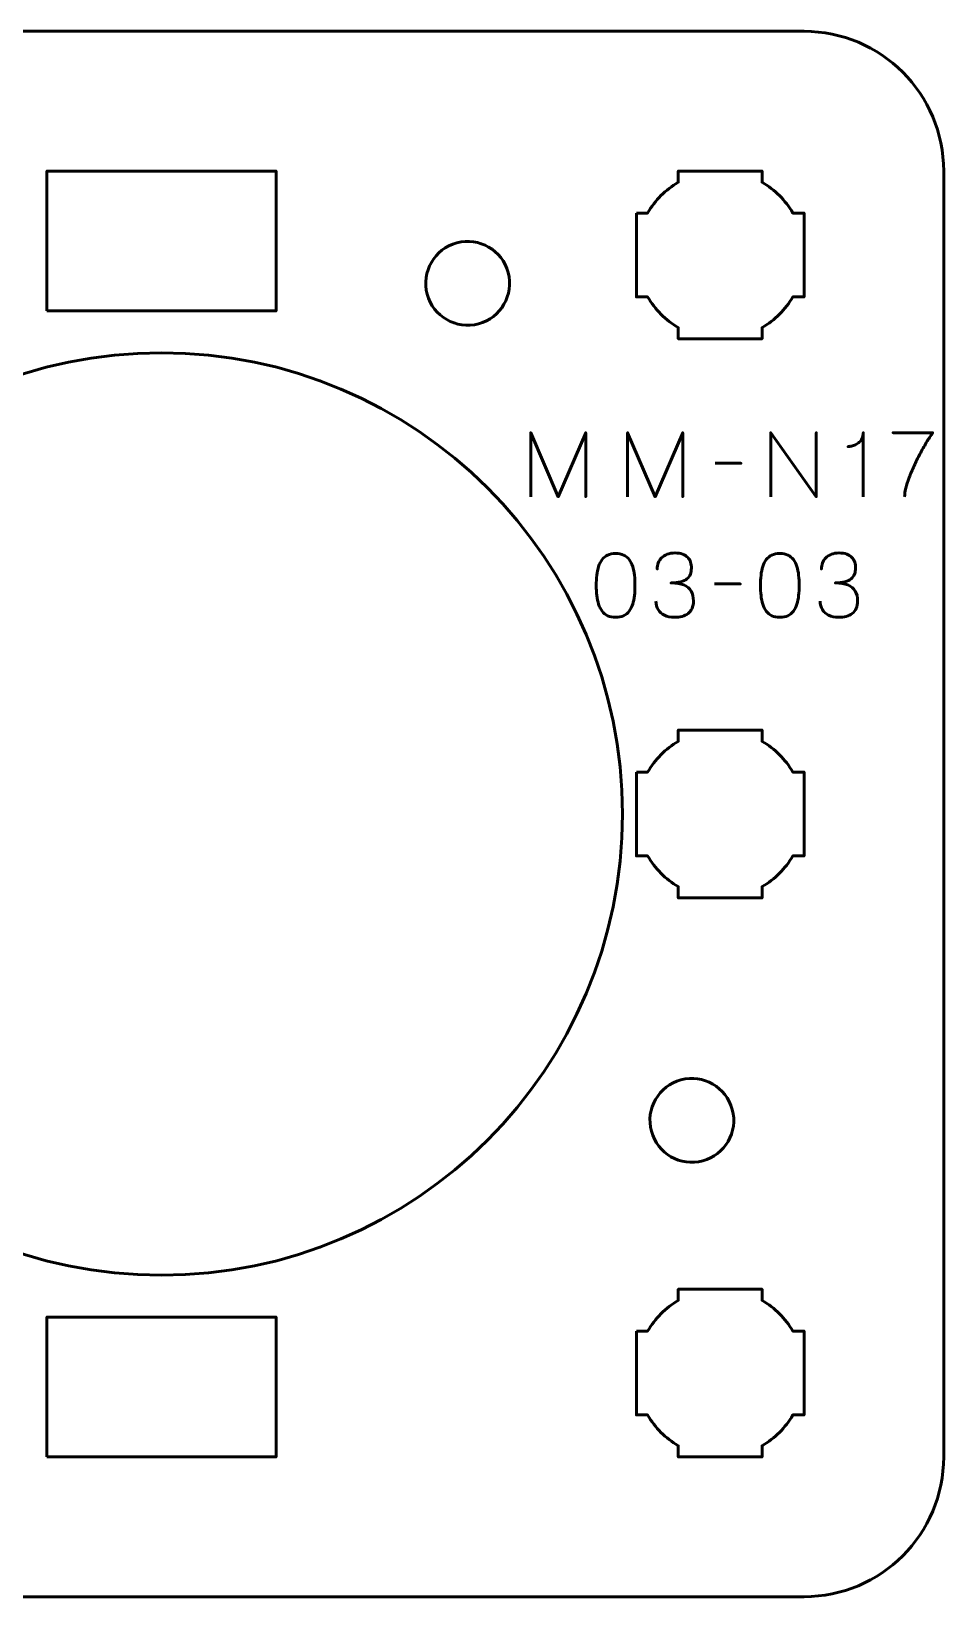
# Model space of a CAD drawing. Header units: centimetres. Extents: x -16.3 to -4.7, y -20.6 to -9.1.
# Drawn here: x -7.97 to -4.7, y -14.65 to -9.05 of the extents above; entities that cross this region are included whole.
import ezdxf

# ---------------------------------------------------------------- set-up
doc = ezdxf.new("R2010")
doc.units = ezdxf.units.CM
doc.header["$MEASUREMENT"] = 0
doc.layers.add('Layer 1', color=7, linetype='Continuous')

msp = doc.modelspace()

# ---------------------------------------------------------------- linework, layer by layer
at = {"layer": 'Layer 1', "lineweight": 53}
for points in [[(-7.91, -10.05), (-7.09, -10.05), (-7.09, -9.55), (-7.91, -9.55), (-7.91, -10.05)], [(-7.91, -14.15), (-7.09, -14.15), (-7.09, -13.65), (-7.91, -13.65), (-7.91, -14.15)]]:
    msp.add_lwpolyline(points, close=True, dxfattribs=at)
for points, knots in [([(-10.3, -14.15), (-10.3, -14.15), (-10.3, -9.55), (-10.3, -9.55), (-10.3, -9.55), (-10.3, -9.27391), (-10.07609, -9.05), (-9.8, -9.05), (-9.8, -9.05), (-9.8, -9.05), (-5.2, -9.05), (-5.2, -9.05), (-5.2, -9.05), (-4.92391, -9.05), (-4.7, -9.27391), (-4.7, -9.55), (-4.7, -9.55), (-4.7, -9.55), (-4.7, -14.15), (-4.7, -14.15), (-4.7, -14.15), (-4.7, -14.42609), (-4.92391, -14.65), (-5.2, -14.65), (-5.2, -14.65), (-5.2, -14.65), (-9.8, -14.65), (-9.8, -14.65), (-9.8, -14.65), (-10.07609, -14.65), (-10.3, -14.42609), (-10.3, -14.15)], [0, 0, 0, 0, 0.125, 0.125, 0.125, 0.125, 0.25, 0.25, 0.25, 0.25, 0.375, 0.375, 0.375, 0.375, 0.5, 0.5, 0.5, 0.5, 0.625, 0.625, 0.625, 0.625, 0.75, 0.75, 0.75, 0.75, 0.875, 0.875, 0.875, 0.875, 1, 1, 1, 1]), ([(-5.8, -9.7), (-5.8, -9.7), (-5.75985, -9.7), (-5.75985, -9.7), (-5.75985, -9.7), (-5.7335, -9.65447), (-5.69553, -9.6165), (-5.65, -9.59015), (-5.65, -9.59015), (-5.65, -9.59015), (-5.65, -9.55), (-5.65, -9.55), (-5.65, -9.55), (-5.65, -9.55), (-5.5, -9.55), (-5.5, -9.55), (-5.5, -9.55), (-5.5, -9.55), (-5.35, -9.55), (-5.35, -9.55), (-5.35, -9.55), (-5.35, -9.55), (-5.35, -9.59015), (-5.35, -9.59015), (-5.35, -9.59015), (-5.30447, -9.6165), (-5.2665, -9.65447), (-5.24015, -9.7), (-5.24015, -9.7), (-5.24015, -9.7), (-5.2, -9.7), (-5.2, -9.7), (-5.2, -9.7), (-5.2, -9.7), (-5.2, -9.85), (-5.2, -9.85), (-5.2, -9.85), (-5.2, -9.85), (-5.2, -10), (-5.2, -10), (-5.2, -10), (-5.2, -10), (-5.24015, -10), (-5.24015, -10), (-5.24015, -10), (-5.2665, -10.04553), (-5.30447, -10.0835), (-5.35, -10.10985), (-5.35, -10.10985), (-5.35, -10.10985), (-5.35, -10.15), (-5.35, -10.15), (-5.35, -10.15), (-5.35, -10.15), (-5.5, -10.15), (-5.5, -10.15), (-5.5, -10.15), (-5.5, -10.15), (-5.65, -10.15), (-5.65, -10.15), (-5.65, -10.15), (-5.65, -10.15), (-5.65, -10.10985), (-5.65, -10.10985), (-5.65, -10.10985), (-5.69553, -10.0835), (-5.7335, -10.04553), (-5.75985, -10), (-5.75985, -10), (-5.75985, -10), (-5.8, -10), (-5.8, -10), (-5.8, -10), (-5.8, -10), (-5.8, -9.85), (-5.8, -9.85), (-5.8, -9.85), (-5.8, -9.85), (-5.8, -9.7), (-5.8, -9.7)], [0, 0, 0, 0, 0.05, 0.05, 0.05, 0.05, 0.1, 0.1, 0.1, 0.1, 0.15, 0.15, 0.15, 0.15, 0.2, 0.2, 0.2, 0.2, 0.25, 0.25, 0.25, 0.25, 0.3, 0.3, 0.3, 0.3, 0.35, 0.35, 0.35, 0.35, 0.4, 0.4, 0.4, 0.4, 0.45, 0.45, 0.45, 0.45, 0.5, 0.5, 0.5, 0.5, 0.55, 0.55, 0.55, 0.55, 0.6, 0.6, 0.6, 0.6, 0.65, 0.65, 0.65, 0.65, 0.7, 0.7, 0.7, 0.7, 0.75, 0.75, 0.75, 0.75, 0.8, 0.8, 0.8, 0.8, 0.85, 0.85, 0.85, 0.85, 0.9, 0.9, 0.9, 0.9, 0.95, 0.95, 0.95, 0.95, 1, 1, 1, 1]), ([(-6.54878, -9.99048), (-6.57021, -9.91048), (-6.52272, -9.82823), (-6.44273, -9.80679), (-6.44273, -9.80679), (-6.36273, -9.78536), (-6.28048, -9.83285), (-6.25905, -9.91284), (-6.25905, -9.91284), (-6.23761, -9.99284), (-6.2851, -10.07509), (-6.36509, -10.09652), (-6.36509, -10.09652), (-6.44509, -10.11796), (-6.52734, -10.07047), (-6.54878, -9.99048)], [0, 0, 0, 0, 0.25, 0.25, 0.25, 0.25, 0.5, 0.5, 0.5, 0.5, 0.75, 0.75, 0.75, 0.75, 1, 1, 1, 1]), ([(-9.14993, -11.85001), (-9.14993, -10.9389), (-8.41104, -10.20001), (-7.49993, -10.20001), (-7.49993, -10.20001), (-6.58882, -10.20001), (-5.84993, -10.9389), (-5.84993, -11.85001), (-5.84993, -11.85001), (-5.84993, -12.76112), (-6.58882, -13.50001), (-7.49993, -13.50001), (-7.49993, -13.50001), (-8.41104, -13.50001), (-9.14993, -12.76112), (-9.14993, -11.85001)], [0, 0, 0, 0, 0.25, 0.25, 0.25, 0.25, 0.5, 0.5, 0.5, 0.5, 0.75, 0.75, 0.75, 0.75, 1, 1, 1, 1]), ([(-5.8, -11.7), (-5.8, -11.7), (-5.75985, -11.7), (-5.75985, -11.7), (-5.75985, -11.7), (-5.7335, -11.65447), (-5.69553, -11.6165), (-5.65, -11.59015), (-5.65, -11.59015), (-5.65, -11.59015), (-5.65, -11.55), (-5.65, -11.55), (-5.65, -11.55), (-5.65, -11.55), (-5.5, -11.55), (-5.5, -11.55), (-5.5, -11.55), (-5.5, -11.55), (-5.35, -11.55), (-5.35, -11.55), (-5.35, -11.55), (-5.35, -11.55), (-5.35, -11.59015), (-5.35, -11.59015), (-5.35, -11.59015), (-5.30447, -11.6165), (-5.2665, -11.65447), (-5.24015, -11.7), (-5.24015, -11.7), (-5.24015, -11.7), (-5.2, -11.7), (-5.2, -11.7), (-5.2, -11.7), (-5.2, -11.7), (-5.2, -11.85), (-5.2, -11.85), (-5.2, -11.85), (-5.2, -11.85), (-5.2, -12), (-5.2, -12), (-5.2, -12), (-5.2, -12), (-5.24015, -12), (-5.24015, -12), (-5.24015, -12), (-5.2665, -12.04553), (-5.30447, -12.0835), (-5.35, -12.10985), (-5.35, -12.10985), (-5.35, -12.10985), (-5.35, -12.15), (-5.35, -12.15), (-5.35, -12.15), (-5.35, -12.15), (-5.5, -12.15), (-5.5, -12.15), (-5.5, -12.15), (-5.5, -12.15), (-5.65, -12.15), (-5.65, -12.15), (-5.65, -12.15), (-5.65, -12.15), (-5.65, -12.10985), (-5.65, -12.10985), (-5.65, -12.10985), (-5.69553, -12.0835), (-5.7335, -12.04553), (-5.75985, -12), (-5.75985, -12), (-5.75985, -12), (-5.8, -12), (-5.8, -12), (-5.8, -12), (-5.8, -12), (-5.8, -11.85), (-5.8, -11.85), (-5.8, -11.85), (-5.8, -11.85), (-5.8, -11.7), (-5.8, -11.7)], [0, 0, 0, 0, 0.05, 0.05, 0.05, 0.05, 0.1, 0.1, 0.1, 0.1, 0.15, 0.15, 0.15, 0.15, 0.2, 0.2, 0.2, 0.2, 0.25, 0.25, 0.25, 0.25, 0.3, 0.3, 0.3, 0.3, 0.35, 0.35, 0.35, 0.35, 0.4, 0.4, 0.4, 0.4, 0.45, 0.45, 0.45, 0.45, 0.5, 0.5, 0.5, 0.5, 0.55, 0.55, 0.55, 0.55, 0.6, 0.6, 0.6, 0.6, 0.65, 0.65, 0.65, 0.65, 0.7, 0.7, 0.7, 0.7, 0.75, 0.75, 0.75, 0.75, 0.8, 0.8, 0.8, 0.8, 0.85, 0.85, 0.85, 0.85, 0.9, 0.9, 0.9, 0.9, 0.95, 0.95, 0.95, 0.95, 1, 1, 1, 1]), ([(-5.74644, -12.98484), (-5.76787, -12.90485), (-5.72038, -12.8226), (-5.64039, -12.80117), (-5.64039, -12.80117), (-5.5604, -12.77974), (-5.47815, -12.82722), (-5.45671, -12.90721), (-5.45671, -12.90721), (-5.43528, -12.98721), (-5.48277, -13.06946), (-5.56276, -13.09089), (-5.56276, -13.09089), (-5.64275, -13.11232), (-5.725, -13.06484), (-5.74644, -12.98484)], [0, 0, 0, 0, 0.25, 0.25, 0.25, 0.25, 0.5, 0.5, 0.5, 0.5, 0.75, 0.75, 0.75, 0.75, 1, 1, 1, 1]), ([(-5.8, -13.7), (-5.8, -13.7), (-5.75985, -13.7), (-5.75985, -13.7), (-5.75985, -13.7), (-5.7335, -13.65447), (-5.69553, -13.6165), (-5.65, -13.59015), (-5.65, -13.59015), (-5.65, -13.59015), (-5.65, -13.55), (-5.65, -13.55), (-5.65, -13.55), (-5.65, -13.55), (-5.5, -13.55), (-5.5, -13.55), (-5.5, -13.55), (-5.5, -13.55), (-5.35, -13.55), (-5.35, -13.55), (-5.35, -13.55), (-5.35, -13.55), (-5.35, -13.59015), (-5.35, -13.59015), (-5.35, -13.59015), (-5.30447, -13.6165), (-5.2665, -13.65447), (-5.24015, -13.7), (-5.24015, -13.7), (-5.24015, -13.7), (-5.2, -13.7), (-5.2, -13.7), (-5.2, -13.7), (-5.2, -13.7), (-5.2, -13.85), (-5.2, -13.85), (-5.2, -13.85), (-5.2, -13.85), (-5.2, -14), (-5.2, -14), (-5.2, -14), (-5.2, -14), (-5.24015, -14), (-5.24015, -14), (-5.24015, -14), (-5.2665, -14.04553), (-5.30447, -14.0835), (-5.35, -14.10985), (-5.35, -14.10985), (-5.35, -14.10985), (-5.35, -14.15), (-5.35, -14.15), (-5.35, -14.15), (-5.35, -14.15), (-5.5, -14.15), (-5.5, -14.15), (-5.5, -14.15), (-5.5, -14.15), (-5.65, -14.15), (-5.65, -14.15), (-5.65, -14.15), (-5.65, -14.15), (-5.65, -14.10985), (-5.65, -14.10985), (-5.65, -14.10985), (-5.69553, -14.0835), (-5.7335, -14.04553), (-5.75985, -14), (-5.75985, -14), (-5.75985, -14), (-5.8, -14), (-5.8, -14), (-5.8, -14), (-5.8, -14), (-5.8, -13.85), (-5.8, -13.85), (-5.8, -13.85), (-5.8, -13.85), (-5.8, -13.7), (-5.8, -13.7)], [0, 0, 0, 0, 0.05, 0.05, 0.05, 0.05, 0.1, 0.1, 0.1, 0.1, 0.15, 0.15, 0.15, 0.15, 0.2, 0.2, 0.2, 0.2, 0.25, 0.25, 0.25, 0.25, 0.3, 0.3, 0.3, 0.3, 0.35, 0.35, 0.35, 0.35, 0.4, 0.4, 0.4, 0.4, 0.45, 0.45, 0.45, 0.45, 0.5, 0.5, 0.5, 0.5, 0.55, 0.55, 0.55, 0.55, 0.6, 0.6, 0.6, 0.6, 0.65, 0.65, 0.65, 0.65, 0.7, 0.7, 0.7, 0.7, 0.75, 0.75, 0.75, 0.75, 0.8, 0.8, 0.8, 0.8, 0.85, 0.85, 0.85, 0.85, 0.9, 0.9, 0.9, 0.9, 0.95, 0.95, 0.95, 0.95, 1, 1, 1, 1])]:
    msp.add_open_spline(points, degree=3, knots=knots, dxfattribs=at)
at = {"layer": 'Layer 1', "color": 5, "lineweight": 53}
for points, knots in [([(-6.17834, -10.71496), (-6.17834, -10.71496), (-6.17834, -10.48604), (-6.17834, -10.48604), (-6.17834, -10.48604), (-6.17834, -10.48604), (-6.07991, -10.71496), (-6.07991, -10.71496), (-6.07991, -10.71496), (-6.07991, -10.71496), (-5.98117, -10.48604), (-5.98117, -10.48604), (-5.98117, -10.48604), (-5.98117, -10.48604), (-5.98117, -10.71496), (-5.98117, -10.71496), (-5.98117, -10.71496), (-5.98117, -10.71496), (-5.98117, -10.48604), (-5.98117, -10.48604), (-5.98117, -10.48604), (-5.98117, -10.48604), (-6.07991, -10.71496), (-6.07991, -10.71496), (-6.07991, -10.71496), (-6.07991, -10.71496), (-6.17834, -10.48604), (-6.17834, -10.48604), (-6.17834, -10.48604), (-6.17834, -10.48604), (-6.17834, -10.71496), (-6.17834, -10.71496)], [0, 0, 0, 0, 0.125, 0.125, 0.125, 0.125, 0.25, 0.25, 0.25, 0.25, 0.375, 0.375, 0.375, 0.375, 0.5, 0.5, 0.5, 0.5, 0.625, 0.625, 0.625, 0.625, 0.75, 0.75, 0.75, 0.75, 0.875, 0.875, 0.875, 0.875, 1, 1, 1, 1]), ([(-5.83131, -10.71496), (-5.83131, -10.71496), (-5.83131, -10.48604), (-5.83131, -10.48604), (-5.83131, -10.48604), (-5.83131, -10.48604), (-5.73288, -10.71496), (-5.73288, -10.71496), (-5.73288, -10.71496), (-5.73288, -10.71496), (-5.63414, -10.48604), (-5.63414, -10.48604), (-5.63414, -10.48604), (-5.63414, -10.48604), (-5.63414, -10.71496), (-5.63414, -10.71496), (-5.63414, -10.71496), (-5.63414, -10.71496), (-5.63414, -10.48604), (-5.63414, -10.48604), (-5.63414, -10.48604), (-5.63414, -10.48604), (-5.73288, -10.71496), (-5.73288, -10.71496), (-5.73288, -10.71496), (-5.73288, -10.71496), (-5.83131, -10.48604), (-5.83131, -10.48604), (-5.83131, -10.48604), (-5.83131, -10.48604), (-5.83131, -10.71496), (-5.83131, -10.71496)], [0, 0, 0, 0, 0.125, 0.125, 0.125, 0.125, 0.25, 0.25, 0.25, 0.25, 0.375, 0.375, 0.375, 0.375, 0.5, 0.5, 0.5, 0.5, 0.625, 0.625, 0.625, 0.625, 0.75, 0.75, 0.75, 0.75, 0.875, 0.875, 0.875, 0.875, 1, 1, 1, 1]), ([(-5.31918, -10.71496), (-5.31918, -10.71496), (-5.31918, -10.48604), (-5.31918, -10.48604), (-5.31918, -10.48604), (-5.31918, -10.48604), (-5.15598, -10.71496), (-5.15598, -10.71496), (-5.15598, -10.71496), (-5.15598, -10.71496), (-5.15598, -10.48604), (-5.15598, -10.48604), (-5.15598, -10.48604), (-5.15598, -10.48604), (-5.15598, -10.71496), (-5.15598, -10.71496), (-5.15598, -10.71496), (-5.15598, -10.71496), (-5.31918, -10.48604), (-5.31918, -10.48604), (-5.31918, -10.48604), (-5.31918, -10.48604), (-5.31918, -10.71496), (-5.31918, -10.71496)], [0, 0, 0, 0, 0.1666667, 0.1666667, 0.1666667, 0.1666667, 0.3333333, 0.3333333, 0.3333333, 0.3333333, 0.5, 0.5, 0.5, 0.5, 0.6666667, 0.6666667, 0.6666667, 0.6666667, 0.8333333, 0.8333333, 0.8333333, 0.8333333, 1, 1, 1, 1]), ([(-4.98802, -10.71496), (-4.98802, -10.71496), (-4.98802, -10.48604), (-4.98802, -10.48604), (-4.98802, -10.48604), (-4.98808, -10.49382), (-4.98945, -10.50049), (-4.9921, -10.50604), (-4.9921, -10.50604), (-4.99469, -10.51165), (-4.99813, -10.51626), (-5.00237, -10.51996), (-5.00237, -10.51996), (-5.0066, -10.52367), (-5.01115, -10.52663), (-5.01602, -10.52885), (-5.01602, -10.52885), (-5.02089, -10.53102), (-5.0256, -10.53266), (-5.03015, -10.53367), (-5.03015, -10.53367), (-5.03475, -10.53473), (-5.03867, -10.53536), (-5.042, -10.53557), (-5.042, -10.53557), (-5.03867, -10.53536), (-5.03475, -10.53473), (-5.03015, -10.53367), (-5.03015, -10.53367), (-5.0256, -10.53266), (-5.02089, -10.53102), (-5.01602, -10.52885), (-5.01602, -10.52885), (-5.01115, -10.52663), (-5.0066, -10.52367), (-5.00237, -10.51996), (-5.00237, -10.51996), (-4.99813, -10.51626), (-4.99469, -10.51165), (-4.9921, -10.50604), (-4.9921, -10.50604), (-4.98945, -10.50049), (-4.98808, -10.49382), (-4.98802, -10.48604), (-4.98802, -10.48604), (-4.98802, -10.48604), (-4.98802, -10.71496), (-4.98802, -10.71496)], [0, 0, 0, 0, 0.0833333, 0.0833333, 0.0833333, 0.0833333, 0.1666667, 0.1666667, 0.1666667, 0.1666667, 0.25, 0.25, 0.25, 0.25, 0.3333333, 0.3333333, 0.3333333, 0.3333333, 0.4166667, 0.4166667, 0.4166667, 0.4166667, 0.5, 0.5, 0.5, 0.5, 0.5833333, 0.5833333, 0.5833333, 0.5833333, 0.6666667, 0.6666667, 0.6666667, 0.6666667, 0.75, 0.75, 0.75, 0.75, 0.8333333, 0.8333333, 0.8333333, 0.8333333, 0.9166667, 0.9166667, 0.9166667, 0.9166667, 1, 1, 1, 1]), ([(-4.84006, -10.71496), (-4.83991, -10.70612), (-4.83837, -10.69591), (-4.83546, -10.68427), (-4.83546, -10.68427), (-4.83255, -10.67257), (-4.82858, -10.65998), (-4.82355, -10.64649), (-4.82355, -10.64649), (-4.81853, -10.63299), (-4.81271, -10.61913), (-4.80615, -10.60479), (-4.80615, -10.60479), (-4.79964, -10.59045), (-4.7926, -10.57627), (-4.78514, -10.56214), (-4.78514, -10.56214), (-4.77768, -10.54801), (-4.77006, -10.53446), (-4.76228, -10.5215), (-4.76228, -10.5215), (-4.7545, -10.50858), (-4.74688, -10.49678), (-4.73942, -10.48604), (-4.73942, -10.48604), (-4.73942, -10.48604), (-4.88134, -10.48604), (-4.88134, -10.48604), (-4.88134, -10.48604), (-4.88134, -10.48604), (-4.73942, -10.48604), (-4.73942, -10.48604), (-4.73942, -10.48604), (-4.74688, -10.49678), (-4.7545, -10.50858), (-4.76228, -10.5215), (-4.76228, -10.5215), (-4.77006, -10.53446), (-4.77768, -10.54801), (-4.78514, -10.56214), (-4.78514, -10.56214), (-4.7926, -10.57627), (-4.79964, -10.59045), (-4.80615, -10.60479), (-4.80615, -10.60479), (-4.81271, -10.61913), (-4.81853, -10.63299), (-4.82355, -10.64649), (-4.82355, -10.64649), (-4.82858, -10.65998), (-4.83255, -10.67257), (-4.83546, -10.68427), (-4.83546, -10.68427), (-4.83837, -10.69591), (-4.83991, -10.70612), (-4.84006, -10.71496)], [0, 0, 0, 0, 0.0714286, 0.0714286, 0.0714286, 0.0714286, 0.1428571, 0.1428571, 0.1428571, 0.1428571, 0.2142857, 0.2142857, 0.2142857, 0.2142857, 0.2857143, 0.2857143, 0.2857143, 0.2857143, 0.3571429, 0.3571429, 0.3571429, 0.3571429, 0.4285714, 0.4285714, 0.4285714, 0.4285714, 0.5, 0.5, 0.5, 0.5, 0.5714286, 0.5714286, 0.5714286, 0.5714286, 0.6428571, 0.6428571, 0.6428571, 0.6428571, 0.7142857, 0.7142857, 0.7142857, 0.7142857, 0.7857143, 0.7857143, 0.7857143, 0.7857143, 0.8571429, 0.8571429, 0.8571429, 0.8571429, 0.9285714, 0.9285714, 0.9285714, 0.9285714, 1, 1, 1, 1]), ([(-5.51857, -10.59526), (-5.51857, -10.59526), (-5.42618, -10.59526), (-5.42618, -10.59526), (-5.42618, -10.59526), (-5.42618, -10.59526), (-5.51857, -10.59526), (-5.51857, -10.59526)], [0, 0, 0, 0, 0.5, 0.5, 0.5, 0.5, 1, 1, 1, 1]), ([(-5.87433, -11.14644), (-5.86322, -11.14639), (-5.85364, -11.14443), (-5.84565, -11.14062), (-5.84565, -11.14062), (-5.83772, -11.13681), (-5.8311, -11.13136), (-5.82581, -11.12443), (-5.82581, -11.12443), (-5.82057, -11.11744), (-5.81644, -11.10919), (-5.81337, -11.09966), (-5.81337, -11.09966), (-5.81036, -11.09014), (-5.80819, -11.07971), (-5.80697, -11.06828), (-5.80697, -11.06828), (-5.8057, -11.05685), (-5.80507, -11.04484), (-5.80512, -11.03214), (-5.80512, -11.03214), (-5.80507, -11.01949), (-5.8057, -11.00748), (-5.80697, -10.9961), (-5.80697, -10.9961), (-5.80819, -10.98473), (-5.81036, -10.97425), (-5.81337, -10.96472), (-5.81337, -10.96472), (-5.81644, -10.95525), (-5.82057, -10.947), (-5.82581, -10.93996), (-5.82581, -10.93996), (-5.8311, -10.93297), (-5.83772, -10.92752), (-5.84565, -10.92371), (-5.84565, -10.92371), (-5.85364, -10.91985), (-5.86322, -10.91789), (-5.87433, -10.91784), (-5.87433, -10.91784), (-5.88545, -10.91789), (-5.89503, -10.91985), (-5.90302, -10.92371), (-5.90302, -10.92371), (-5.91095, -10.92752), (-5.91757, -10.93297), (-5.92286, -10.93996), (-5.92286, -10.93996), (-5.9281, -10.947), (-5.93223, -10.95525), (-5.93529, -10.96472), (-5.93529, -10.96472), (-5.93831, -10.97425), (-5.94048, -10.98473), (-5.9417, -10.9961), (-5.9417, -10.9961), (-5.94297, -11.00748), (-5.9436, -11.01949), (-5.94355, -11.03214), (-5.94355, -11.03214), (-5.9436, -11.04484), (-5.94297, -11.05685), (-5.9417, -11.06828), (-5.9417, -11.06828), (-5.94048, -11.07971), (-5.93831, -11.09014), (-5.93529, -11.09966), (-5.93529, -11.09966), (-5.93223, -11.10919), (-5.9281, -11.11744), (-5.92286, -11.12443), (-5.92286, -11.12443), (-5.91757, -11.13136), (-5.91095, -11.13681), (-5.90302, -11.14062), (-5.90302, -11.14062), (-5.89503, -11.14443), (-5.88545, -11.14639), (-5.87433, -11.14644)], [0, 0, 0, 0, 0.05, 0.05, 0.05, 0.05, 0.1, 0.1, 0.1, 0.1, 0.15, 0.15, 0.15, 0.15, 0.2, 0.2, 0.2, 0.2, 0.25, 0.25, 0.25, 0.25, 0.3, 0.3, 0.3, 0.3, 0.35, 0.35, 0.35, 0.35, 0.4, 0.4, 0.4, 0.4, 0.45, 0.45, 0.45, 0.45, 0.5, 0.5, 0.5, 0.5, 0.55, 0.55, 0.55, 0.55, 0.6, 0.6, 0.6, 0.6, 0.65, 0.65, 0.65, 0.65, 0.7, 0.7, 0.7, 0.7, 0.75, 0.75, 0.75, 0.75, 0.8, 0.8, 0.8, 0.8, 0.85, 0.85, 0.85, 0.85, 0.9, 0.9, 0.9, 0.9, 0.95, 0.95, 0.95, 0.95, 1, 1, 1, 1]), ([(-5.87433, -11.14644), (-5.86322, -11.14639), (-5.85364, -11.14443), (-5.84565, -11.14062), (-5.84565, -11.14062), (-5.83772, -11.13681), (-5.8311, -11.13136), (-5.82581, -11.12443), (-5.82581, -11.12443), (-5.82057, -11.11744), (-5.81644, -11.10919), (-5.81337, -11.09966), (-5.81337, -11.09966), (-5.81036, -11.09014), (-5.80819, -11.07971), (-5.80697, -11.06828), (-5.80697, -11.06828), (-5.8057, -11.05685), (-5.80507, -11.04484), (-5.80512, -11.03214), (-5.80512, -11.03214), (-5.80507, -11.01949), (-5.8057, -11.00748), (-5.80697, -10.9961), (-5.80697, -10.9961), (-5.80819, -10.98473), (-5.81036, -10.97425), (-5.81337, -10.96472), (-5.81337, -10.96472), (-5.81644, -10.95525), (-5.82057, -10.947), (-5.82581, -10.93996), (-5.82581, -10.93996), (-5.8311, -10.93297), (-5.83772, -10.92752), (-5.84565, -10.92371), (-5.84565, -10.92371), (-5.85364, -10.91985), (-5.86322, -10.91789), (-5.87433, -10.91784), (-5.87433, -10.91784), (-5.88545, -10.91789), (-5.89503, -10.91985), (-5.90302, -10.92371), (-5.90302, -10.92371), (-5.91095, -10.92752), (-5.91757, -10.93297), (-5.92286, -10.93996), (-5.92286, -10.93996), (-5.9281, -10.947), (-5.93223, -10.95525), (-5.93529, -10.96472), (-5.93529, -10.96472), (-5.93831, -10.97425), (-5.94048, -10.98473), (-5.9417, -10.9961), (-5.9417, -10.9961), (-5.94297, -11.00748), (-5.9436, -11.01949), (-5.94355, -11.03214), (-5.94355, -11.03214), (-5.9436, -11.04484), (-5.94297, -11.05685), (-5.9417, -11.06828), (-5.9417, -11.06828), (-5.94048, -11.07971), (-5.93831, -11.09014), (-5.93529, -11.09966), (-5.93529, -11.09966), (-5.93223, -11.10919), (-5.9281, -11.11744), (-5.92286, -11.12443), (-5.92286, -11.12443), (-5.91757, -11.13136), (-5.91095, -11.13681), (-5.90302, -11.14062), (-5.90302, -11.14062), (-5.89503, -11.14443), (-5.88545, -11.14639), (-5.87433, -11.14644)], [0, 0, 0, 0, 0.05, 0.05, 0.05, 0.05, 0.1, 0.1, 0.1, 0.1, 0.15, 0.15, 0.15, 0.15, 0.2, 0.2, 0.2, 0.2, 0.25, 0.25, 0.25, 0.25, 0.3, 0.3, 0.3, 0.3, 0.35, 0.35, 0.35, 0.35, 0.4, 0.4, 0.4, 0.4, 0.45, 0.45, 0.45, 0.45, 0.5, 0.5, 0.5, 0.5, 0.55, 0.55, 0.55, 0.55, 0.6, 0.6, 0.6, 0.6, 0.65, 0.65, 0.65, 0.65, 0.7, 0.7, 0.7, 0.7, 0.75, 0.75, 0.75, 0.75, 0.8, 0.8, 0.8, 0.8, 0.85, 0.85, 0.85, 0.85, 0.9, 0.9, 0.9, 0.9, 0.95, 0.95, 0.95, 0.95, 1, 1, 1, 1]), ([(-5.72987, -11.08897), (-5.72982, -11.1004), (-5.72717, -11.11035), (-5.72193, -11.11898), (-5.72193, -11.11898), (-5.71669, -11.12755), (-5.70923, -11.13427), (-5.6995, -11.13908), (-5.6995, -11.13908), (-5.68976, -11.1439), (-5.67806, -11.14633), (-5.66446, -11.14644), (-5.66446, -11.14644), (-5.65425, -11.14644), (-5.64499, -11.14538), (-5.63658, -11.14316), (-5.63658, -11.14316), (-5.62822, -11.14094), (-5.62102, -11.1375), (-5.61493, -11.13279), (-5.61493, -11.13279), (-5.60885, -11.12808), (-5.60419, -11.12199), (-5.60086, -11.11458), (-5.60086, -11.11458), (-5.59758, -11.10712), (-5.59594, -11.09818), (-5.59588, -11.0877), (-5.59588, -11.0877), (-5.59583, -11.07373), (-5.59869, -11.06193), (-5.60435, -11.05235), (-5.60435, -11.05235), (-5.61001, -11.04278), (-5.6188, -11.03558), (-5.6306, -11.03066), (-5.6306, -11.03066), (-5.6424, -11.02574), (-5.65753, -11.02325), (-5.67589, -11.02325), (-5.67589, -11.02325), (-5.66219, -11.0233), (-5.65071, -11.02203), (-5.64134, -11.01944), (-5.64134, -11.01944), (-5.63203, -11.01685), (-5.62457, -11.0132), (-5.61896, -11.00843), (-5.61896, -11.00843), (-5.61335, -11.00372), (-5.60927, -10.99811), (-5.60684, -10.99166), (-5.60684, -10.99166), (-5.60435, -10.98526), (-5.60313, -10.97822), (-5.60319, -10.97054), (-5.60319, -10.97054), (-5.60313, -10.96287), (-5.60419, -10.95578), (-5.60631, -10.94922), (-5.60631, -10.94922), (-5.60837, -10.94266), (-5.61176, -10.93689), (-5.61636, -10.93197), (-5.61636, -10.93197), (-5.62097, -10.92705), (-5.62705, -10.92318), (-5.63451, -10.92043), (-5.63451, -10.92043), (-5.64203, -10.91768), (-5.65118, -10.91631), (-5.66192, -10.91625), (-5.66192, -10.91625), (-5.67261, -10.91631), (-5.68198, -10.91789), (-5.68992, -10.92096), (-5.68992, -10.92096), (-5.69791, -10.92403), (-5.70447, -10.92821), (-5.70976, -10.93356), (-5.70976, -10.93356), (-5.715, -10.9389), (-5.71892, -10.94499), (-5.72151, -10.95187), (-5.72151, -10.95187), (-5.72415, -10.95874), (-5.72542, -10.96605), (-5.72542, -10.97372), (-5.72542, -10.97372), (-5.72542, -10.96605), (-5.72415, -10.95874), (-5.72151, -10.95187), (-5.72151, -10.95187), (-5.71892, -10.94499), (-5.715, -10.9389), (-5.70976, -10.93356), (-5.70976, -10.93356), (-5.70447, -10.92821), (-5.69791, -10.92403), (-5.68992, -10.92096), (-5.68992, -10.92096), (-5.68198, -10.91789), (-5.67261, -10.91631), (-5.66192, -10.91625), (-5.66192, -10.91625), (-5.65118, -10.91631), (-5.64203, -10.91768), (-5.63451, -10.92043), (-5.63451, -10.92043), (-5.62705, -10.92318), (-5.62097, -10.92705), (-5.61636, -10.93197), (-5.61636, -10.93197), (-5.61176, -10.93689), (-5.60837, -10.94266), (-5.60631, -10.94922), (-5.60631, -10.94922), (-5.60419, -10.95578), (-5.60313, -10.96287), (-5.60319, -10.97054), (-5.60319, -10.97054), (-5.60313, -10.97822), (-5.60435, -10.98526), (-5.60684, -10.99166), (-5.60684, -10.99166), (-5.60927, -10.99811), (-5.61335, -11.00372), (-5.61896, -11.00843), (-5.61896, -11.00843), (-5.62457, -11.0132), (-5.63203, -11.01685), (-5.64134, -11.01944), (-5.64134, -11.01944), (-5.65071, -11.02203), (-5.66219, -11.0233), (-5.67589, -11.02325), (-5.67589, -11.02325), (-5.65753, -11.02325), (-5.6424, -11.02574), (-5.6306, -11.03066), (-5.6306, -11.03066), (-5.6188, -11.03558), (-5.61001, -11.04278), (-5.60435, -11.05235), (-5.60435, -11.05235), (-5.59869, -11.06193), (-5.59583, -11.07373), (-5.59588, -11.0877), (-5.59588, -11.0877), (-5.59594, -11.09818), (-5.59758, -11.10712), (-5.60086, -11.11458), (-5.60086, -11.11458), (-5.60419, -11.12199), (-5.60885, -11.12808), (-5.61493, -11.13279), (-5.61493, -11.13279), (-5.62102, -11.1375), (-5.62822, -11.14094), (-5.63658, -11.14316), (-5.63658, -11.14316), (-5.64499, -11.14538), (-5.65425, -11.14644), (-5.66446, -11.14644), (-5.66446, -11.14644), (-5.67806, -11.14633), (-5.68976, -11.1439), (-5.6995, -11.13908), (-5.6995, -11.13908), (-5.70923, -11.13427), (-5.71669, -11.12755), (-5.72193, -11.11898), (-5.72193, -11.11898), (-5.72717, -11.11035), (-5.72982, -11.1004), (-5.72987, -11.08897)], [0, 0, 0, 0, 0.0227273, 0.0227273, 0.0227273, 0.0227273, 0.0454545, 0.0454545, 0.0454545, 0.0454545, 0.0681818, 0.0681818, 0.0681818, 0.0681818, 0.0909091, 0.0909091, 0.0909091, 0.0909091, 0.1136364, 0.1136364, 0.1136364, 0.1136364, 0.1363636, 0.1363636, 0.1363636, 0.1363636, 0.1590909, 0.1590909, 0.1590909, 0.1590909, 0.1818182, 0.1818182, 0.1818182, 0.1818182, 0.2045455, 0.2045455, 0.2045455, 0.2045455, 0.2272727, 0.2272727, 0.2272727, 0.2272727, 0.25, 0.25, 0.25, 0.25, 0.2727273, 0.2727273, 0.2727273, 0.2727273, 0.2954545, 0.2954545, 0.2954545, 0.2954545, 0.3181818, 0.3181818, 0.3181818, 0.3181818, 0.3409091, 0.3409091, 0.3409091, 0.3409091, 0.3636364, 0.3636364, 0.3636364, 0.3636364, 0.3863636, 0.3863636, 0.3863636, 0.3863636, 0.4090909, 0.4090909, 0.4090909, 0.4090909, 0.4318182, 0.4318182, 0.4318182, 0.4318182, 0.4545455, 0.4545455, 0.4545455, 0.4545455, 0.4772727, 0.4772727, 0.4772727, 0.4772727, 0.5, 0.5, 0.5, 0.5, 0.5227273, 0.5227273, 0.5227273, 0.5227273, 0.5454545, 0.5454545, 0.5454545, 0.5454545, 0.5681818, 0.5681818, 0.5681818, 0.5681818, 0.5909091, 0.5909091, 0.5909091, 0.5909091, 0.6136364, 0.6136364, 0.6136364, 0.6136364, 0.6363636, 0.6363636, 0.6363636, 0.6363636, 0.6590909, 0.6590909, 0.6590909, 0.6590909, 0.6818182, 0.6818182, 0.6818182, 0.6818182, 0.7045455, 0.7045455, 0.7045455, 0.7045455, 0.7272727, 0.7272727, 0.7272727, 0.7272727, 0.75, 0.75, 0.75, 0.75, 0.7727273, 0.7727273, 0.7727273, 0.7727273, 0.7954545, 0.7954545, 0.7954545, 0.7954545, 0.8181818, 0.8181818, 0.8181818, 0.8181818, 0.8409091, 0.8409091, 0.8409091, 0.8409091, 0.8636364, 0.8636364, 0.8636364, 0.8636364, 0.8863636, 0.8863636, 0.8863636, 0.8863636, 0.9090909, 0.9090909, 0.9090909, 0.9090909, 0.9318182, 0.9318182, 0.9318182, 0.9318182, 0.9545455, 0.9545455, 0.9545455, 0.9545455, 0.9772727, 0.9772727, 0.9772727, 0.9772727, 1, 1, 1, 1]), ([(-5.28663, -11.14644), (-5.27552, -11.14639), (-5.26594, -11.14443), (-5.25795, -11.14062), (-5.25795, -11.14062), (-5.25002, -11.13681), (-5.2434, -11.13136), (-5.23811, -11.12443), (-5.23811, -11.12443), (-5.23287, -11.11744), (-5.22874, -11.10919), (-5.22567, -11.09966), (-5.22567, -11.09966), (-5.22266, -11.09014), (-5.22049, -11.07971), (-5.21927, -11.06828), (-5.21927, -11.06828), (-5.218, -11.05685), (-5.21737, -11.04484), (-5.21742, -11.03214), (-5.21742, -11.03214), (-5.21737, -11.01949), (-5.218, -11.00748), (-5.21927, -10.9961), (-5.21927, -10.9961), (-5.22049, -10.98473), (-5.22266, -10.97425), (-5.22567, -10.96472), (-5.22567, -10.96472), (-5.22874, -10.95525), (-5.23287, -10.947), (-5.23811, -10.93996), (-5.23811, -10.93996), (-5.2434, -10.93297), (-5.25002, -10.92752), (-5.25795, -10.92371), (-5.25795, -10.92371), (-5.26594, -10.91985), (-5.27552, -10.91789), (-5.28663, -10.91784), (-5.28663, -10.91784), (-5.29775, -10.91789), (-5.30733, -10.91985), (-5.31532, -10.92371), (-5.31532, -10.92371), (-5.32325, -10.92752), (-5.32987, -10.93297), (-5.33516, -10.93996), (-5.33516, -10.93996), (-5.3404, -10.947), (-5.34453, -10.95525), (-5.34759, -10.96472), (-5.34759, -10.96472), (-5.35061, -10.97425), (-5.35278, -10.98473), (-5.354, -10.9961), (-5.354, -10.9961), (-5.35527, -11.00748), (-5.3559, -11.01949), (-5.35585, -11.03214), (-5.35585, -11.03214), (-5.3559, -11.04484), (-5.35527, -11.05685), (-5.354, -11.06828), (-5.354, -11.06828), (-5.35278, -11.07971), (-5.35061, -11.09014), (-5.34759, -11.09966), (-5.34759, -11.09966), (-5.34453, -11.10919), (-5.3404, -11.11744), (-5.33516, -11.12443), (-5.33516, -11.12443), (-5.32987, -11.13136), (-5.32325, -11.13681), (-5.31532, -11.14062), (-5.31532, -11.14062), (-5.30733, -11.14443), (-5.29775, -11.14639), (-5.28663, -11.14644)], [0, 0, 0, 0, 0.05, 0.05, 0.05, 0.05, 0.1, 0.1, 0.1, 0.1, 0.15, 0.15, 0.15, 0.15, 0.2, 0.2, 0.2, 0.2, 0.25, 0.25, 0.25, 0.25, 0.3, 0.3, 0.3, 0.3, 0.35, 0.35, 0.35, 0.35, 0.4, 0.4, 0.4, 0.4, 0.45, 0.45, 0.45, 0.45, 0.5, 0.5, 0.5, 0.5, 0.55, 0.55, 0.55, 0.55, 0.6, 0.6, 0.6, 0.6, 0.65, 0.65, 0.65, 0.65, 0.7, 0.7, 0.7, 0.7, 0.75, 0.75, 0.75, 0.75, 0.8, 0.8, 0.8, 0.8, 0.85, 0.85, 0.85, 0.85, 0.9, 0.9, 0.9, 0.9, 0.95, 0.95, 0.95, 0.95, 1, 1, 1, 1]), ([(-5.28663, -11.14644), (-5.27552, -11.14639), (-5.26594, -11.14443), (-5.25795, -11.14062), (-5.25795, -11.14062), (-5.25002, -11.13681), (-5.2434, -11.13136), (-5.23811, -11.12443), (-5.23811, -11.12443), (-5.23287, -11.11744), (-5.22874, -11.10919), (-5.22567, -11.09966), (-5.22567, -11.09966), (-5.22266, -11.09014), (-5.22049, -11.07971), (-5.21927, -11.06828), (-5.21927, -11.06828), (-5.218, -11.05685), (-5.21737, -11.04484), (-5.21742, -11.03214), (-5.21742, -11.03214), (-5.21737, -11.01949), (-5.218, -11.00748), (-5.21927, -10.9961), (-5.21927, -10.9961), (-5.22049, -10.98473), (-5.22266, -10.97425), (-5.22567, -10.96472), (-5.22567, -10.96472), (-5.22874, -10.95525), (-5.23287, -10.947), (-5.23811, -10.93996), (-5.23811, -10.93996), (-5.2434, -10.93297), (-5.25002, -10.92752), (-5.25795, -10.92371), (-5.25795, -10.92371), (-5.26594, -10.91985), (-5.27552, -10.91789), (-5.28663, -10.91784), (-5.28663, -10.91784), (-5.29775, -10.91789), (-5.30733, -10.91985), (-5.31532, -10.92371), (-5.31532, -10.92371), (-5.32325, -10.92752), (-5.32987, -10.93297), (-5.33516, -10.93996), (-5.33516, -10.93996), (-5.3404, -10.947), (-5.34453, -10.95525), (-5.34759, -10.96472), (-5.34759, -10.96472), (-5.35061, -10.97425), (-5.35278, -10.98473), (-5.354, -10.9961), (-5.354, -10.9961), (-5.35527, -11.00748), (-5.3559, -11.01949), (-5.35585, -11.03214), (-5.35585, -11.03214), (-5.3559, -11.04484), (-5.35527, -11.05685), (-5.354, -11.06828), (-5.354, -11.06828), (-5.35278, -11.07971), (-5.35061, -11.09014), (-5.34759, -11.09966), (-5.34759, -11.09966), (-5.34453, -11.10919), (-5.3404, -11.11744), (-5.33516, -11.12443), (-5.33516, -11.12443), (-5.32987, -11.13136), (-5.32325, -11.13681), (-5.31532, -11.14062), (-5.31532, -11.14062), (-5.30733, -11.14443), (-5.29775, -11.14639), (-5.28663, -11.14644)], [0, 0, 0, 0, 0.05, 0.05, 0.05, 0.05, 0.1, 0.1, 0.1, 0.1, 0.15, 0.15, 0.15, 0.15, 0.2, 0.2, 0.2, 0.2, 0.25, 0.25, 0.25, 0.25, 0.3, 0.3, 0.3, 0.3, 0.35, 0.35, 0.35, 0.35, 0.4, 0.4, 0.4, 0.4, 0.45, 0.45, 0.45, 0.45, 0.5, 0.5, 0.5, 0.5, 0.55, 0.55, 0.55, 0.55, 0.6, 0.6, 0.6, 0.6, 0.65, 0.65, 0.65, 0.65, 0.7, 0.7, 0.7, 0.7, 0.75, 0.75, 0.75, 0.75, 0.8, 0.8, 0.8, 0.8, 0.85, 0.85, 0.85, 0.85, 0.9, 0.9, 0.9, 0.9, 0.95, 0.95, 0.95, 0.95, 1, 1, 1, 1]), ([(-5.14217, -11.08897), (-5.14212, -11.1004), (-5.13947, -11.11035), (-5.13423, -11.11898), (-5.13423, -11.11898), (-5.12899, -11.12755), (-5.12153, -11.13427), (-5.1118, -11.13908), (-5.1118, -11.13908), (-5.10206, -11.1439), (-5.09036, -11.14633), (-5.07676, -11.14644), (-5.07676, -11.14644), (-5.06655, -11.14644), (-5.05729, -11.14538), (-5.04888, -11.14316), (-5.04888, -11.14316), (-5.04052, -11.14094), (-5.03332, -11.1375), (-5.02723, -11.13279), (-5.02723, -11.13279), (-5.02115, -11.12808), (-5.01649, -11.12199), (-5.01316, -11.11458), (-5.01316, -11.11458), (-5.00988, -11.10712), (-5.00824, -11.09818), (-5.00818, -11.0877), (-5.00818, -11.0877), (-5.00813, -11.07373), (-5.01099, -11.06193), (-5.01665, -11.05235), (-5.01665, -11.05235), (-5.02231, -11.04278), (-5.0311, -11.03558), (-5.0429, -11.03066), (-5.0429, -11.03066), (-5.0547, -11.02574), (-5.06983, -11.02325), (-5.08819, -11.02325), (-5.08819, -11.02325), (-5.07449, -11.0233), (-5.06301, -11.02203), (-5.05364, -11.01944), (-5.05364, -11.01944), (-5.04433, -11.01685), (-5.03687, -11.0132), (-5.03126, -11.00843), (-5.03126, -11.00843), (-5.02565, -11.00372), (-5.02157, -10.99811), (-5.01914, -10.99166), (-5.01914, -10.99166), (-5.01665, -10.98526), (-5.01543, -10.97822), (-5.01549, -10.97054), (-5.01549, -10.97054), (-5.01543, -10.96287), (-5.01649, -10.95578), (-5.01861, -10.94922), (-5.01861, -10.94922), (-5.02067, -10.94266), (-5.02406, -10.93689), (-5.02866, -10.93197), (-5.02866, -10.93197), (-5.03327, -10.92705), (-5.03935, -10.92318), (-5.04681, -10.92043), (-5.04681, -10.92043), (-5.05433, -10.91768), (-5.06348, -10.91631), (-5.07422, -10.91625), (-5.07422, -10.91625), (-5.08491, -10.91631), (-5.09428, -10.91789), (-5.10222, -10.92096), (-5.10222, -10.92096), (-5.11021, -10.92403), (-5.11677, -10.92821), (-5.12206, -10.93356), (-5.12206, -10.93356), (-5.1273, -10.9389), (-5.13122, -10.94499), (-5.13381, -10.95187), (-5.13381, -10.95187), (-5.13645, -10.95874), (-5.13772, -10.96605), (-5.13772, -10.97372), (-5.13772, -10.97372), (-5.13772, -10.96605), (-5.13645, -10.95874), (-5.13381, -10.95187), (-5.13381, -10.95187), (-5.13122, -10.94499), (-5.1273, -10.9389), (-5.12206, -10.93356), (-5.12206, -10.93356), (-5.11677, -10.92821), (-5.11021, -10.92403), (-5.10222, -10.92096), (-5.10222, -10.92096), (-5.09428, -10.91789), (-5.08491, -10.91631), (-5.07422, -10.91625), (-5.07422, -10.91625), (-5.06348, -10.91631), (-5.05433, -10.91768), (-5.04681, -10.92043), (-5.04681, -10.92043), (-5.03935, -10.92318), (-5.03327, -10.92705), (-5.02866, -10.93197), (-5.02866, -10.93197), (-5.02406, -10.93689), (-5.02067, -10.94266), (-5.01861, -10.94922), (-5.01861, -10.94922), (-5.01649, -10.95578), (-5.01543, -10.96287), (-5.01549, -10.97054), (-5.01549, -10.97054), (-5.01543, -10.97822), (-5.01665, -10.98526), (-5.01914, -10.99166), (-5.01914, -10.99166), (-5.02157, -10.99811), (-5.02565, -11.00372), (-5.03126, -11.00843), (-5.03126, -11.00843), (-5.03687, -11.0132), (-5.04433, -11.01685), (-5.05364, -11.01944), (-5.05364, -11.01944), (-5.06301, -11.02203), (-5.07449, -11.0233), (-5.08819, -11.02325), (-5.08819, -11.02325), (-5.06983, -11.02325), (-5.0547, -11.02574), (-5.0429, -11.03066), (-5.0429, -11.03066), (-5.0311, -11.03558), (-5.02231, -11.04278), (-5.01665, -11.05235), (-5.01665, -11.05235), (-5.01099, -11.06193), (-5.00813, -11.07373), (-5.00818, -11.0877), (-5.00818, -11.0877), (-5.00824, -11.09818), (-5.00988, -11.10712), (-5.01316, -11.11458), (-5.01316, -11.11458), (-5.01649, -11.12199), (-5.02115, -11.12808), (-5.02723, -11.13279), (-5.02723, -11.13279), (-5.03332, -11.1375), (-5.04052, -11.14094), (-5.04888, -11.14316), (-5.04888, -11.14316), (-5.05729, -11.14538), (-5.06655, -11.14644), (-5.07676, -11.14644), (-5.07676, -11.14644), (-5.09036, -11.14633), (-5.10206, -11.1439), (-5.1118, -11.13908), (-5.1118, -11.13908), (-5.12153, -11.13427), (-5.12899, -11.12755), (-5.13423, -11.11898), (-5.13423, -11.11898), (-5.13947, -11.11035), (-5.14212, -11.1004), (-5.14217, -11.08897)], [0, 0, 0, 0, 0.0227273, 0.0227273, 0.0227273, 0.0227273, 0.0454545, 0.0454545, 0.0454545, 0.0454545, 0.0681818, 0.0681818, 0.0681818, 0.0681818, 0.0909091, 0.0909091, 0.0909091, 0.0909091, 0.1136364, 0.1136364, 0.1136364, 0.1136364, 0.1363636, 0.1363636, 0.1363636, 0.1363636, 0.1590909, 0.1590909, 0.1590909, 0.1590909, 0.1818182, 0.1818182, 0.1818182, 0.1818182, 0.2045455, 0.2045455, 0.2045455, 0.2045455, 0.2272727, 0.2272727, 0.2272727, 0.2272727, 0.25, 0.25, 0.25, 0.25, 0.2727273, 0.2727273, 0.2727273, 0.2727273, 0.2954545, 0.2954545, 0.2954545, 0.2954545, 0.3181818, 0.3181818, 0.3181818, 0.3181818, 0.3409091, 0.3409091, 0.3409091, 0.3409091, 0.3636364, 0.3636364, 0.3636364, 0.3636364, 0.3863636, 0.3863636, 0.3863636, 0.3863636, 0.4090909, 0.4090909, 0.4090909, 0.4090909, 0.4318182, 0.4318182, 0.4318182, 0.4318182, 0.4545455, 0.4545455, 0.4545455, 0.4545455, 0.4772727, 0.4772727, 0.4772727, 0.4772727, 0.5, 0.5, 0.5, 0.5, 0.5227273, 0.5227273, 0.5227273, 0.5227273, 0.5454545, 0.5454545, 0.5454545, 0.5454545, 0.5681818, 0.5681818, 0.5681818, 0.5681818, 0.5909091, 0.5909091, 0.5909091, 0.5909091, 0.6136364, 0.6136364, 0.6136364, 0.6136364, 0.6363636, 0.6363636, 0.6363636, 0.6363636, 0.6590909, 0.6590909, 0.6590909, 0.6590909, 0.6818182, 0.6818182, 0.6818182, 0.6818182, 0.7045455, 0.7045455, 0.7045455, 0.7045455, 0.7272727, 0.7272727, 0.7272727, 0.7272727, 0.75, 0.75, 0.75, 0.75, 0.7727273, 0.7727273, 0.7727273, 0.7727273, 0.7954545, 0.7954545, 0.7954545, 0.7954545, 0.8181818, 0.8181818, 0.8181818, 0.8181818, 0.8409091, 0.8409091, 0.8409091, 0.8409091, 0.8636364, 0.8636364, 0.8636364, 0.8636364, 0.8863636, 0.8863636, 0.8863636, 0.8863636, 0.9090909, 0.9090909, 0.9090909, 0.9090909, 0.9318182, 0.9318182, 0.9318182, 0.9318182, 0.9545455, 0.9545455, 0.9545455, 0.9545455, 0.9772727, 0.9772727, 0.9772727, 0.9772727, 1, 1, 1, 1]), ([(-5.52095, -11.02674), (-5.52095, -11.02674), (-5.42856, -11.02674), (-5.42856, -11.02674), (-5.42856, -11.02674), (-5.42856, -11.02674), (-5.52095, -11.02674), (-5.52095, -11.02674)], [0, 0, 0, 0, 0.5, 0.5, 0.5, 0.5, 1, 1, 1, 1])]:
    msp.add_open_spline(points, degree=3, knots=knots, dxfattribs=at)

doc.saveas('drawing.dxf')
